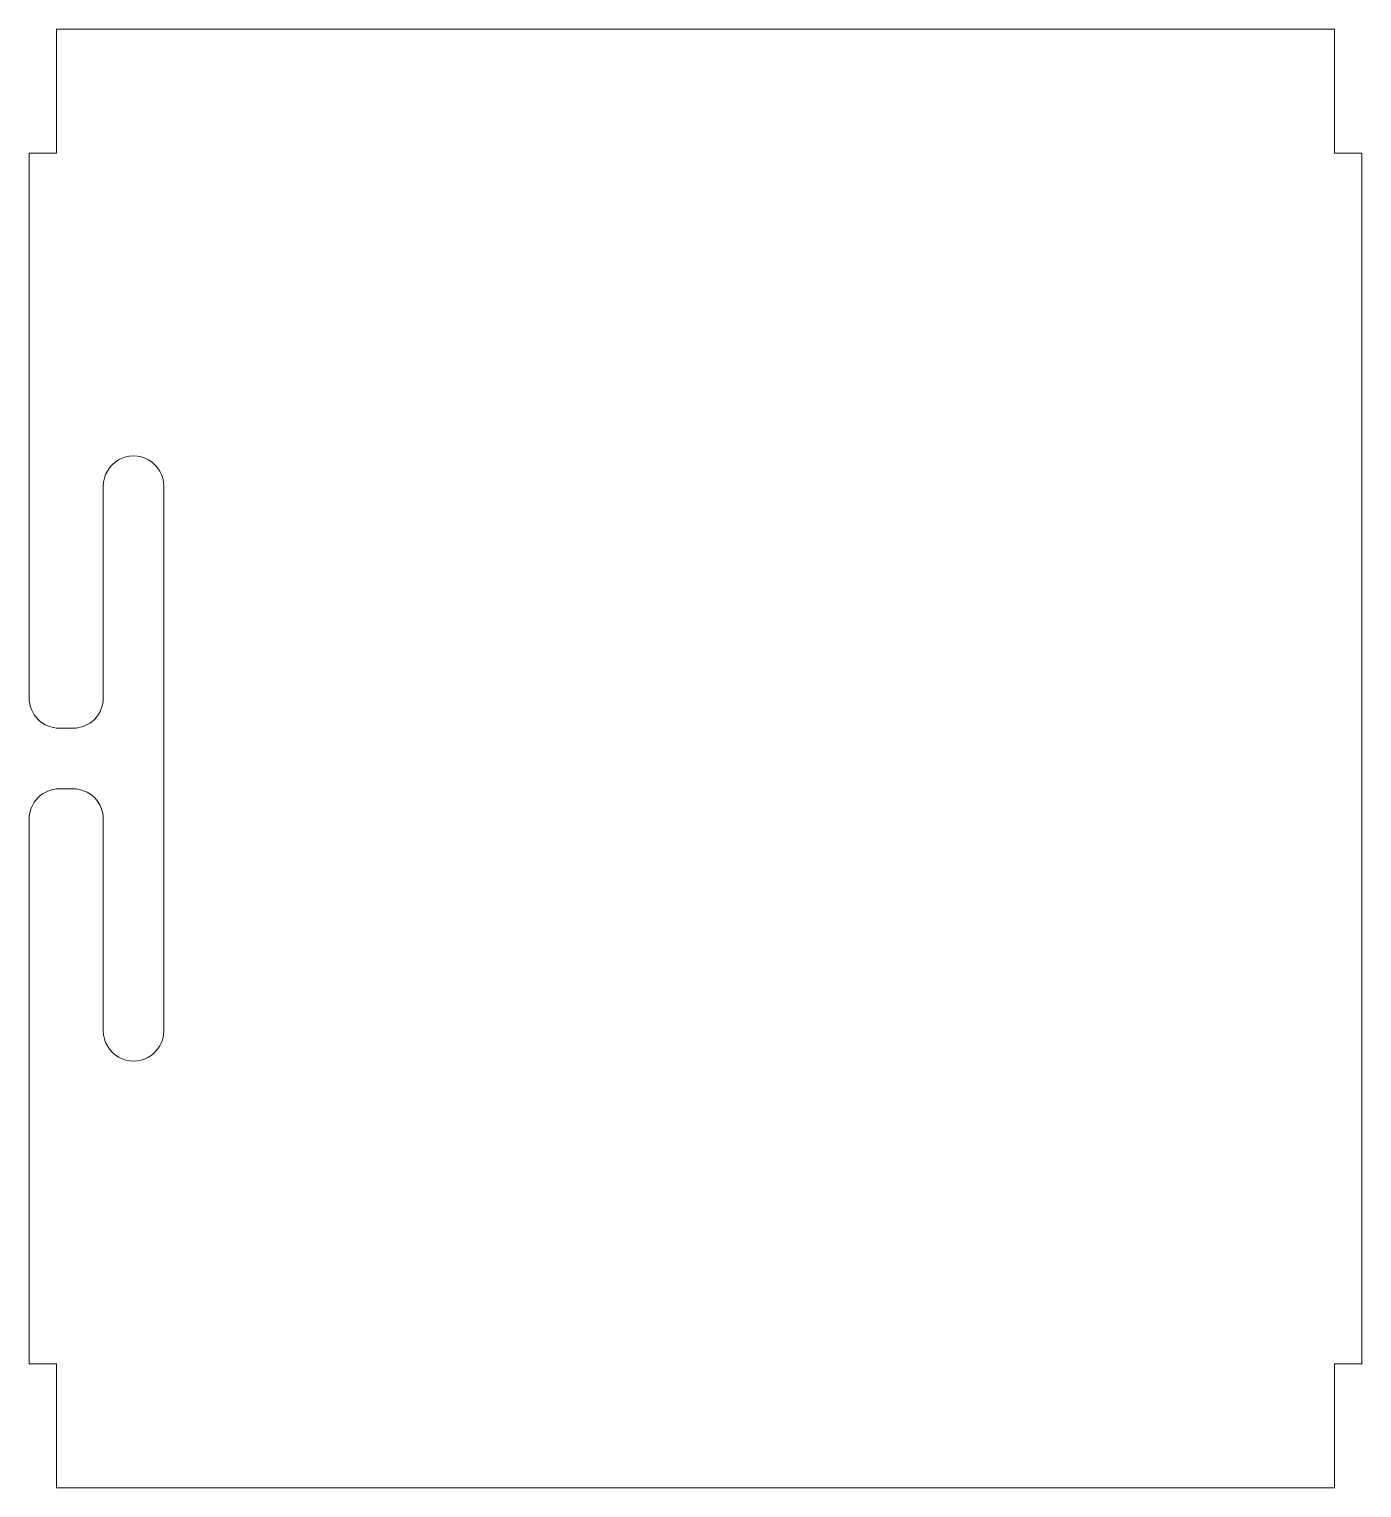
# Model space of a CAD drawing. Header units: centimetres. Extents: x -23.2 to 20.8, y -21.6 to 26.6.
import ezdxf

# ---------------------------------------------------------------- set-up
doc = ezdxf.new("R2010")
doc.units = ezdxf.units.CM
doc.header["$MEASUREMENT"] = 0
doc.layers.add('Ebene 1', color=7, linetype='Continuous')

msp = doc.modelspace()

# ---------------------------------------------------------------- linework, layer by layer
at = {"layer": 'Ebene 1', "lineweight": 9}
msp.add_open_spline([(-20.77207, 0.45153), (-20.77207, 0.45153), (-20.77207, -6.54861), (-20.77207, -6.54861), (-20.77207, -6.54861), (-20.77207, -6.90587), (-20.58147, -7.236), (-20.27207, -7.41463), (-20.27207, -7.41463), (-19.96267, -7.59327), (-19.58147, -7.59327), (-19.27207, -7.41463), (-19.27207, -7.41463), (-18.96267, -7.236), (-18.77207, -6.90587), (-18.77207, -6.54861), (-18.77207, -6.54861), (-18.77207, -6.54861), (-18.77207, 11.45139), (-18.77207, 11.45139), (-18.77207, 11.45139), (-18.77207, 11.80866), (-18.96267, 12.13878), (-19.27207, 12.31742), (-19.27207, 12.31742), (-19.58147, 12.49605), (-19.96267, 12.49605), (-20.27207, 12.31742), (-20.27207, 12.31742), (-20.58147, 12.13878), (-20.77207, 11.80866), (-20.77207, 11.45139), (-20.77207, 11.45139), (-20.77207, 11.45139), (-20.77207, 4.45153), (-20.77207, 4.45153), (-20.77207, 4.45153), (-20.77191, 4.18648), (-20.87703, 3.93222), (-21.06433, 3.74469), (-21.06433, 3.74469), (-21.25163, 3.55715), (-21.50702, 3.4517), (-21.77207, 3.45153), (-21.77207, 3.45153), (-21.77207, 3.45153), (-22.22207, 3.45153), (-22.22207, 3.45153), (-22.22207, 3.45153), (-22.48712, 3.45136), (-22.74138, 3.55649), (-22.92892, 3.74379), (-22.92892, 3.74379), (-23.11645, 3.93109), (-23.22191, 4.18648), (-23.22207, 4.45153), (-23.22207, 4.45153), (-23.22207, 4.45153), (-23.22207, 22.45153), (-23.22207, 22.45153), (-23.22207, 22.45153), (-23.22207, 22.45153), (-22.32207, 22.45153), (-22.32207, 22.45153), (-22.32207, 22.45153), (-22.32207, 22.45153), (-22.32207, 26.55153), (-22.32207, 26.55153), (-22.32207, 26.55153), (-22.32207, 26.55153), (19.92965, 26.55153), (19.92965, 26.55153), (19.92965, 26.55153), (19.92965, 26.55153), (19.92965, 22.45153), (19.92965, 22.45153), (19.92965, 22.45153), (19.92965, 22.45153), (20.82965, 22.45153), (20.82965, 22.45153), (20.82965, 22.45153), (20.82965, 22.45153), (20.82965, -17.54847), (20.82965, -17.54847), (20.82965, -17.54847), (20.82965, -17.54847), (19.92965, -17.54847), (19.92965, -17.54847), (19.92965, -17.54847), (19.92965, -17.54847), (19.92965, -21.64847), (19.92965, -21.64847), (19.92965, -21.64847), (19.92965, -21.64847), (-22.32207, -21.64847), (-22.32207, -21.64847), (-22.32207, -21.64847), (-22.32207, -21.64847), (-22.32207, -17.54847), (-22.32207, -17.54847), (-22.32207, -17.54847), (-22.32207, -17.54847), (-23.22207, -17.54847), (-23.22207, -17.54847), (-23.22207, -17.54847), (-23.22207, -17.54847), (-23.22207, 0.45153), (-23.22207, 0.45153), (-23.22207, 0.45153), (-23.22224, 0.71658), (-23.11711, 0.97084), (-22.92981, 1.15837), (-22.92981, 1.15837), (-22.74251, 1.34591), (-22.48712, 1.45136), (-22.22207, 1.45153), (-22.22207, 1.45153), (-22.22207, 1.45153), (-21.77207, 1.45153), (-21.77207, 1.45153), (-21.77207, 1.45153), (-21.50702, 1.4517), (-21.25276, 1.34657), (-21.06523, 1.15927), (-21.06523, 1.15927), (-20.87769, 0.97197), (-20.77224, 0.71658), (-20.77207, 0.45153)], degree=3, knots=[0, 0, 0, 0, 0.03030303, 0.03030303, 0.03030303, 0.03030303, 0.06060606, 0.06060606, 0.06060606, 0.06060606, 0.09090909, 0.09090909, 0.09090909, 0.09090909, 0.12121212, 0.12121212, 0.12121212, 0.12121212, 0.15151515, 0.15151515, 0.15151515, 0.15151515, 0.18181818, 0.18181818, 0.18181818, 0.18181818, 0.21212121, 0.21212121, 0.21212121, 0.21212121, 0.24242424, 0.24242424, 0.24242424, 0.24242424, 0.27272727, 0.27272727, 0.27272727, 0.27272727, 0.3030303, 0.3030303, 0.3030303, 0.3030303, 0.33333333, 0.33333333, 0.33333333, 0.33333333, 0.36363636, 0.36363636, 0.36363636, 0.36363636, 0.39393939, 0.39393939, 0.39393939, 0.39393939, 0.42424242, 0.42424242, 0.42424242, 0.42424242, 0.45454545, 0.45454545, 0.45454545, 0.45454545, 0.48484848, 0.48484848, 0.48484848, 0.48484848, 0.51515152, 0.51515152, 0.51515152, 0.51515152, 0.54545455, 0.54545455, 0.54545455, 0.54545455, 0.57575758, 0.57575758, 0.57575758, 0.57575758, 0.60606061, 0.60606061, 0.60606061, 0.60606061, 0.63636364, 0.63636364, 0.63636364, 0.63636364, 0.66666667, 0.66666667, 0.66666667, 0.66666667, 0.6969697, 0.6969697, 0.6969697, 0.6969697, 0.72727273, 0.72727273, 0.72727273, 0.72727273, 0.75757576, 0.75757576, 0.75757576, 0.75757576, 0.78787879, 0.78787879, 0.78787879, 0.78787879, 0.81818182, 0.81818182, 0.81818182, 0.81818182, 0.84848485, 0.84848485, 0.84848485, 0.84848485, 0.87878788, 0.87878788, 0.87878788, 0.87878788, 0.90909091, 0.90909091, 0.90909091, 0.90909091, 0.93939394, 0.93939394, 0.93939394, 0.93939394, 1, 1, 1, 1], dxfattribs=at)

doc.saveas('drawing.dxf')
